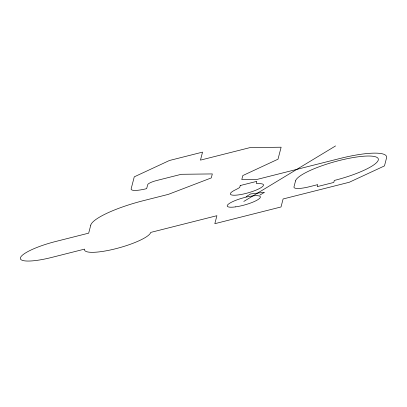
<?xml version="1.0" encoding="UTF-8"?>
<svg xmlns="http://www.w3.org/2000/svg" width="407" height="407" viewBox="0 0 407 407"><rect width="100%" height="100%" fill="white"/><g stroke="black" fill="none" stroke-linecap="round" stroke-linejoin="round"><path stroke-width="0.61" d="M246.082 196.698L250.666 193.92L264.479 192.297L259.89 195.075M243.808 201.434L335.566 145.93M90.761 225.163L88.68 233.155L55.581 241.514A34.376 7.189 -15.6 0 0 20.406 257.865A34.376 7.189 -15.6 0 0 51.419 257.499L84.519 249.135A34.376 7.189 -15.6 0 0 115.532 248.769A34.376 7.189 -15.6 0 0 150.712 232.417L216.906 215.695L214.825 223.687L281.018 206.97L283.099 198.977L349.292 182.255L384.473 165.903L386.553 157.911A51.567 10.78 -15.6 0 0 340.033 158.465L257.29 179.365L241.783 179.548L242.821 175.554L278.001 159.203L281.125 147.212L250.107 147.583L200.463 160.124L202.544 152.132L169.449 160.49L134.269 176.842L131.146 188.828A17.191 3.592 -15.6 0 0 146.652 188.645L147.695 184.651A8.593 1.796 -15.6 0 1 156.486 180.56L181.313 174.293L212.327 173.921L211.284 177.92L168.356 194.363L143.529 200.636A51.567 10.78 -15.6 0 0 90.761 225.163M240.222 185.541L239.698 187.541L236.136 189.499A17.191 3.592 -15.6 0 0 234.447 195.228A17.191 3.592 -15.6 0 0 257.957 189.291A17.191 3.592 -15.6 0 0 259.223 183.669L256.247 183.364L256.766 181.364L240.222 185.541M295.538 180.901L293.976 186.899A17.191 3.592 -15.6 0 0 309.483 186.711L317.76 184.625L317.236 186.62L333.786 182.443L334.31 180.443A42.974 8.985 -15.6 0 0 378.281 160.002A42.974 8.985 -15.6 0 0 339.509 160.465A42.974 8.985 -15.6 0 0 295.538 180.901M235.643 206.858A17.191 3.592 -15.6 0 0 260.394 196.983A17.191 3.592 -15.6 0 0 235.399 200.468A17.191 3.592 -15.6 0 0 235.643 206.858"/></g></svg>
